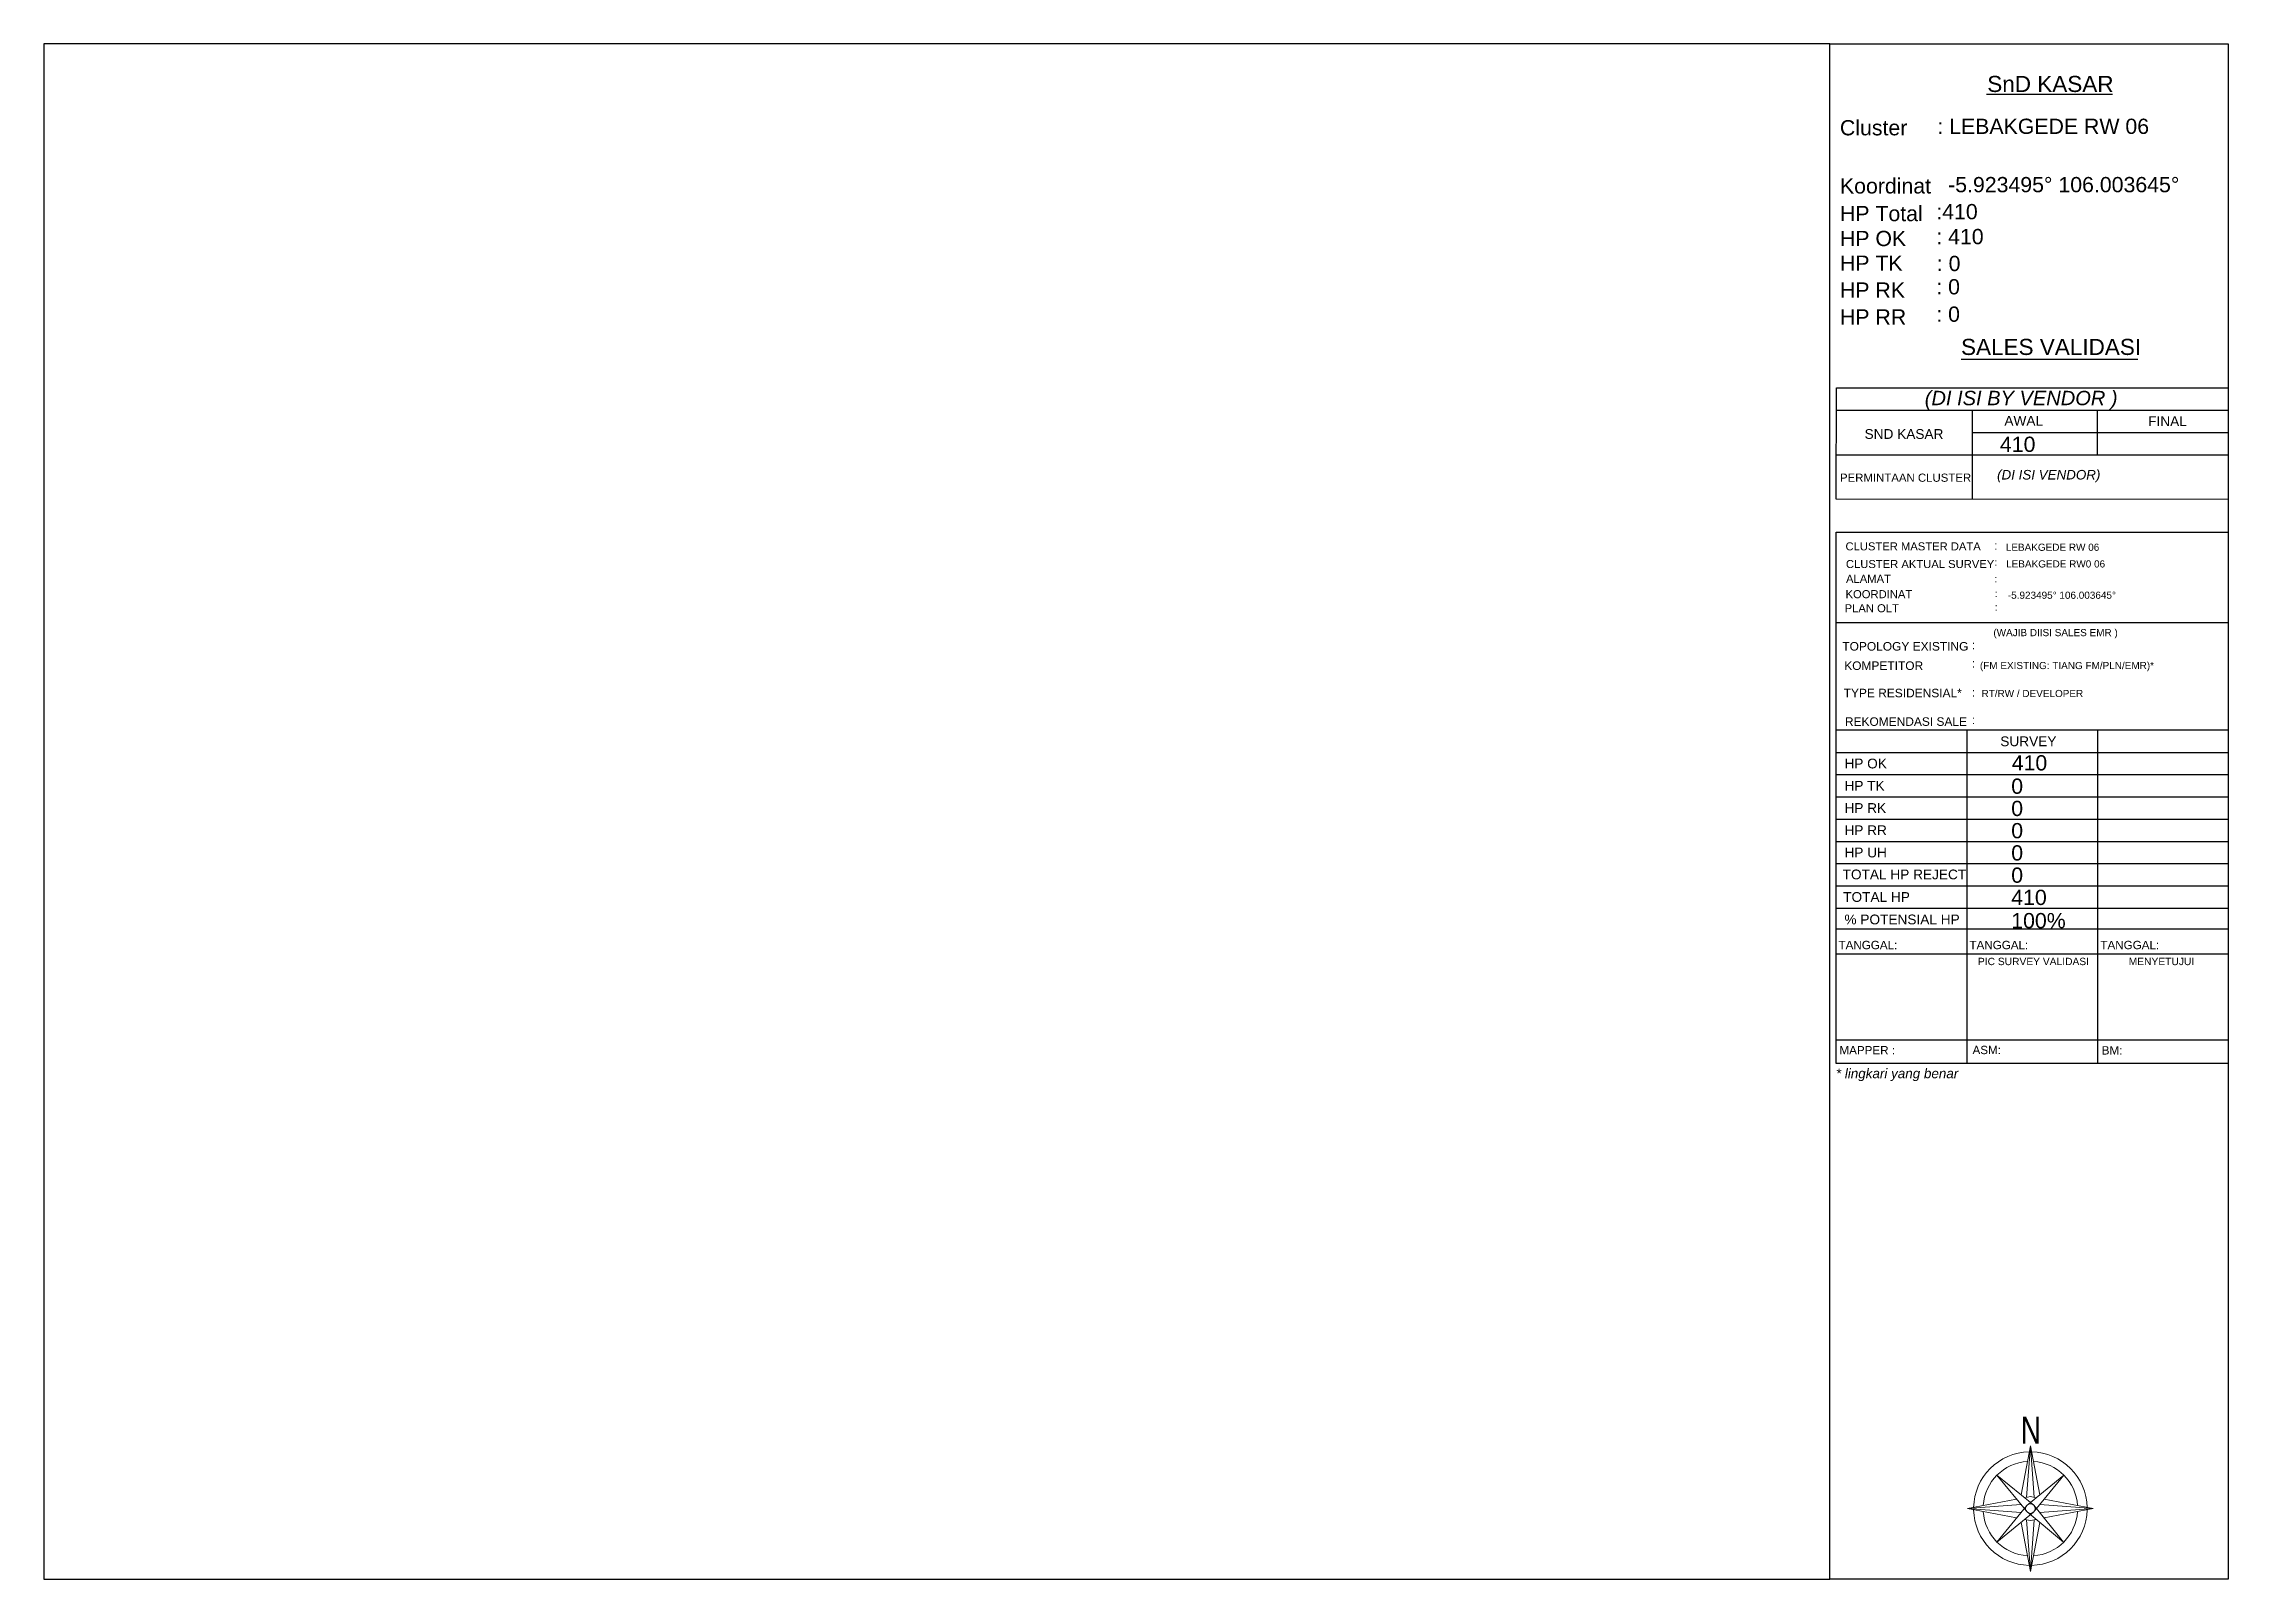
# Paper-space layout 'SND KASAR' of a CAD drawing. Header units: metres, sheet in millimetres. Extents: x 2 to 418, y 2 to 294.
import ezdxf
from ezdxf.enums import TextEntityAlignment as Align

# ---------------------------------------------------------------- set-up
doc = ezdxf.new("R2010")
doc.units = ezdxf.units.M
doc.layers.add('Base Map', color=252, linetype='Continuous')
doc.layers.add('Frame Layout', color=7, linetype='Continuous')
doc.layers.add('DESIGN SUMMARY', color=7, linetype='Continuous', lineweight=0)
doc.layers.add('TITLE BLOCK', color=7, linetype='Continuous', lineweight=0)
doc.styles.add('PDF Arial', font='arial.ttf')
doc.styles.add('PDF Arial Italic', font='ariali.ttf')
doc.styles.add('Title Block v21 - Default$0$Standard', font='arial.ttf')

# ---------------------------------------------------------------- blocks, each defined once
blk = doc.blocks.new('Title Block v21 - Default$0$AnonymousCell12')
at = {"layer": 'TITLE BLOCK', "flags": 128}
for points in [[(-3.17, -2.62), (0, 13.98), (3.17, -2.6)], [(-1.32, -3.45), (0, 13.98), (1.32, -3.45)], [(-1.13, -8.39), (-11.35, 4.03), (1.14, -6.12)], [(-1.17, -6.15), (11.32, 4.06), (1.1, -8.43)], [(-4.67, -4.09), (-21.24, -7.26), (-4.66, -10.42)], [(-3.2, -5.88), (-21.24, -7.25), (-3.19, -8.61)], [(-1.17, -6.15), (-11.31, -18.57), (1.1, -8.43)], [(0, -3.19), (-1.99, -3.57)], [(-1.13, -8.39), (11.27, -18.6), (1.14, -6.12)], [(0, -3.19), (1.98, -3.57)], [(3.18, -5.88), (21.24, -7.26), (3.17, -8.62)], [(4.65, -4.08), (21.24, -7.26), (4.64, -10.42)], [(3.16, -11.92), (0, -28.5), (-3.17, -11.91)], [(-1.97, -10.93), (0, -11.3)], [(1.32, -11.05), (0, -28.5), (-1.32, -11.05)], [(1.96, -10.93), (0, -11.3)]]:
    blk.add_lwpolyline(points, dxfattribs=at)
at = {"layer": 'TITLE BLOCK'}
blk.add_circle((0, -7.25), 1.61, dxfattribs=at)
for radius, start, end in [(19.22, 91.15008, 178.86744), (16, 93.6044, 176.41326), (19.22, 1.13256, 88.84921), (16, 3.58674, 86.39334), (19.22, 181.17586, 268.84166), (16, 183.6304, 266.38726), (19.22, 271.15834, 358.82414), (16, 273.61274, 356.3696)]:
    blk.add_arc((0, -7.25), radius, start, end, dxfattribs=at)
at = {"layer": 'TITLE BLOCK', "style": 'Title Block v21 - Default$0$Standard', "width": 0.742081}
blk.add_text('N', height=9.14, rotation=0.00095, dxfattribs=at).set_placement((-3.27, 23.92), align=Align.TOP_LEFT)

psp = doc.layouts.new('SND KASAR')

# ---------------------------------------------------------------- linework, layer by layer
at = {"color": 0, "linetype": 'Continuous'}
for points in [[(371.72, 284.68), (395.68, 284.68)], [(366.9, 234.31), (400.49, 234.31)], [(343.13, 224.59), (417.7, 224.59)], [(392.84, 216.13), (392.84, 224.59)], [(369.05, 220.36), (417.7, 220.36)], [(343.12, 216.13), (417.7, 216.13)], [(417.7, 163.75), (417.7, 163.75), (392.84, 163.75), (367.98, 163.75), (343.12, 163.75), (343.12, 163.75)], [(367.98, 163.75), (367.98, 100.34)], [(392.84, 163.75), (392.84, 100.34)], [(343.12, 159.52), (417.7, 159.52)], [(343.12, 155.29), (417.7, 155.29)], [(343.12, 151.06), (417.7, 151.06)], [(343.12, 146.83), (417.7, 146.83)], [(343.12, 142.6), (417.7, 142.6)], [(343.12, 138.37), (417.7, 138.37)], [(343.12, 134.14), (417.7, 134.14)], [(343.12, 129.91), (417.7, 129.91)], [(343.12, 125.96), (417.7, 125.96)], [(343.12, 121.23), (417.7, 121.23)], [(343.12, 104.85), (417.7, 104.85)]]:
    psp.add_lwpolyline(points, dxfattribs=at)
at = {"layer": 'Frame Layout'}
for points in [[(2.09, 2.26), (341.89, 2.26), (341.89, 294.29), (2.09, 294.29)], [(343.12, 201.38), (417.7, 201.38), (417.7, 100.34), (343.12, 100.34)], [(343.12, 201.38), (401.41, 201.38), (417.7, 201.38), (417.7, 184.18), (343.12, 184.18)]]:
    psp.add_lwpolyline(points, close=True, dxfattribs=at)
for points in [[(341.89, 294.29), (417.7, 294.29), (417.7, 2.26), (341.89, 2.26)], [(343.14, 228.82), (417.7, 228.82), (417.7, 207.63), (343.11, 207.65), (343.14, 228.82)], [(369.05, 207.65), (369.05, 224.59)]]:
    psp.add_lwpolyline(points, dxfattribs=at)

# ---------------------------------------------------------------- block references
at = {"color": 7, "linetype": 'Continuous', "lineweight": 0, "xscale": 0.5618590748856012, "yscale": 0.5618590748856012, "zscale": 0.5618590748856012}
psp.add_blockref('Title Block v21 - Default$0$AnonymousCell12', (380.04, 19.78), dxfattribs=at)

# ---------------------------------------------------------------- texts
at = {"color": 0, "linetype": 'Continuous', "lineweight": -2, "attachment_point": 7}
for s, insert, char_height, style in [('SnD KASAR', (371.84, 285.06), 3.064, 'PDF Arial'), ('Cluster', (343.81, 276.82), 2.899, 'PDF Arial'), ('Koordinat', (343.81, 265.76), 2.899, 'PDF Arial'), ('  -5.923495° 106.003645°', (362.14, 266), 2.899, 'PDF Arial'), ('HP Total', (343.81, 260.5), 2.899, 'PDF Arial'), ('HP OK', (343.81, 255.76), 2.899, 'PDF Arial'), (': 410', (362.14, 256.12), 2.899, 'PDF Arial'), ('HP TK', (343.81, 251.11), 2.899, 'PDF Arial'), ('HP RK', (343.81, 245.99), 2.899, 'PDF Arial'), ('HP RR', (343.81, 240.88), 2.899, 'PDF Arial'), (': 0', (362.14, 241.37), 2.899, 'PDF Arial'), ('SALES VALIDASI', (366.85, 235.05), 3.0637, 'PDF Arial'), ('SND KASAR', (348.5, 219.11), 1.858, 'PDF Arial'), ('AWAL', (375.1, 221.65), 1.858, 'PDF Arial'), ('FINAL', (402.45, 221.57), 1.858, 'PDF Arial'), ('410', (374.25, 216.62), 2.899, 'PDF Arial'), ('PERMINTAAN CLUSTER', (343.82, 210.96), 1.5533, 'PDF Arial'), ('TYPE RESIDENSIAL*', (344.53, 169.97), 1.626, 'PDF Arial'), (':', (368.89, 170.12), 1.63, 'PDF Arial'), ('RT/RW / DEVELOPER', (370.74, 170.02), 1.355, 'PDF Arial'), ('REKOMENDASI SALE', (344.76, 164.54), 1.626, 'PDF Arial'), (':', (368.89, 164.89), 1.63, 'PDF Arial'), ('SURVEY', (374.32, 160.67), 1.858, 'PDF Arial'), ('HP OK', (344.67, 156.44), 1.858, 'PDF Arial'), ('410', (376.49, 156.04), 2.899, 'PDF Arial'), ('HP TK', (344.67, 152.24), 1.858, 'PDF Arial'), ('0', (376.4, 151.6), 2.9, 'PDF Arial'), ('HP RK', (344.67, 148.01), 1.858, 'PDF Arial'), ('0', (376.4, 147.37), 2.9, 'PDF Arial'), ('HP RR', (344.67, 143.78), 1.858, 'PDF Arial'), ('0', (376.4, 143.14), 2.9, 'PDF Arial'), ('HP UH', (344.67, 139.52), 1.858, 'PDF Arial'), ('0 ', (376.4, 138.91), 2.899, 'PDF Arial'), ('TOTAL HP REJECT', (344.32, 135.35), 1.8584, 'PDF Arial'), ('0 ', (376.4, 134.68), 2.899, 'PDF Arial'), ('TOTAL HP', (344.43, 131.06), 1.858, 'PDF Arial'), ('100%', (376.4, 126.03), 2.899, 'PDF Arial'), ('% POTENSIAL HP', (344.67, 126.79), 1.8584, 'PDF Arial'), ('TANGGAL: ', (343.54, 122.07), 1.583, 'PDF Arial'), ('TANGGAL: ', (368.45, 122.07), 1.583, 'PDF Arial'), ('TANGGAL: ', (393.36, 122.07), 1.583, 'PDF Arial'), ('PIC SURVEY VALIDASI', (370.06, 119.04), 1.3961, 'PDF Arial'), ('MENYETUJUI', (398.75, 119.04), 1.396, 'PDF Arial'), ('MAPPER : ', (343.72, 102.09), 1.583, 'PDF Arial'), ('ASM:', (369.04, 102.11), 1.583, 'PDF Arial'), ('BM:', (393.62, 102.06), 1.583, 'PDF Arial'), ('* lingkari yang benar', (343.04, 97), 1.8284, 'PDF Arial Italic')]:
    psp.add_mtext(s, dxfattribs=dict(at, insert=insert, char_height=char_height, style=style))
at = {"color": 0, "linetype": 'Continuous', "lineweight": -2, "char_height": 2.899, "attachment_point": 7, "style": 'PDF Arial'}
for s, insert, width in [(': LEBAKGEDE RW 06', (362.34, 277.09), 99.5113), (':410', (362.14, 260.86), 13.2554), (': 0', (362.24, 251.01), 10.1672), (': 0', (362.14, 246.58), 10.8488), ('410 ', (376.4, 130.45), 5.8435)]:
    psp.add_mtext(s, dxfattribs=dict(at, insert=insert, width=width))
at = {"linetype": 'Continuous', "lineweight": -2, "insert": (373.71, 210.86), "char_height": 1.8213, "attachment_point": 7, "style": 'PDF Arial Italic'}
psp.add_mtext('{\\C252;\\c9999763;(DI ISI VENDOR)}', dxfattribs=at)
at = {"layer": 'Frame Layout', "attachment_point": 7}
for s, insert, char_height, style in [('{\\C252;\\c9999763;(DI ISI BY VENDOR )}', (359.95, 224.72), 2.732, 'PDF Arial Italic'), ('{\\C0;CLUSTER MASTER DATA}', (344.87, 197.91), 1.5276, 'PDF Arial'), ('CLUSTER AKTUAL SURVEY', (344.95, 194.55), 1.5276, 'PDF Arial'), (':', (373.14, 198.05), 1.62, 'PDF Arial'), (':', (373.2, 195.01), 1.35, 'PDF Arial'), ('LEBAKGEDE RW 06', (375.37, 197.83), 1.355, 'PDF Arial'), ('LEBAKGEDE RW0 06', (375.43, 194.66), 1.355, 'PDF Arial'), ('ALAMAT', (344.97, 191.76), 1.528, 'PDF Arial'), (':', (373.23, 191.86), 1.35, 'PDF Arial'), ('PLAN OLT', (344.71, 186.14), 1.528, 'PDF Arial'), ('KOORDINAT', (344.88, 188.82), 1.528, 'PDF Arial'), (':', (373.26, 189.04), 1.35, 'PDF Arial'), (':', (373.28, 186.48), 1.35, 'PDF Arial'), ('{\\C0; -5.923495° 106.003645°}', (375.23, 188.71), 1.355, 'PDF Arial'), ('(WAJIB DIISI SALES EMR )', (373, 181.21), 1.355, 'PDF Arial'), ('TOPOLOGY EXISTING', (344.27, 178.85), 1.626, 'PDF Arial'), (':', (368.89, 179.14), 1.63, 'PDF Arial'), ('KOMPETITOR', (344.63, 175.17), 1.626, 'PDF Arial'), (':', (368.89, 175.62), 1.63, 'PDF Arial'), ('(FM EXISTING: TIANG FM/PLN/EMR)*', (370.44, 174.95), 1.355, 'PDF Arial')]:
    psp.add_mtext(s, dxfattribs=dict(at, insert=insert, char_height=char_height, style=style))

# ---------------------------------------------------------------- viewports
at = {"layer": 'Base Map', "view_target_point": (16.51, 12.21)}
psp.add_viewport(center=(171.99, 148.28), size=(339.8, 292.0242), view_center_point=(14429.82, -4776.76), view_height=435.7957, status=3, dxfattribs=at)
at = {"layer": 'DESIGN SUMMARY', "view_target_point": (16.51, 12.21)}
psp.add_viewport(center=(171.99, 148.28), size=(339.8, 292.0242), view_center_point=(1594.5, -122.79), view_height=908.9703, dxfattribs=at)

doc.saveas('drawing.dxf')
